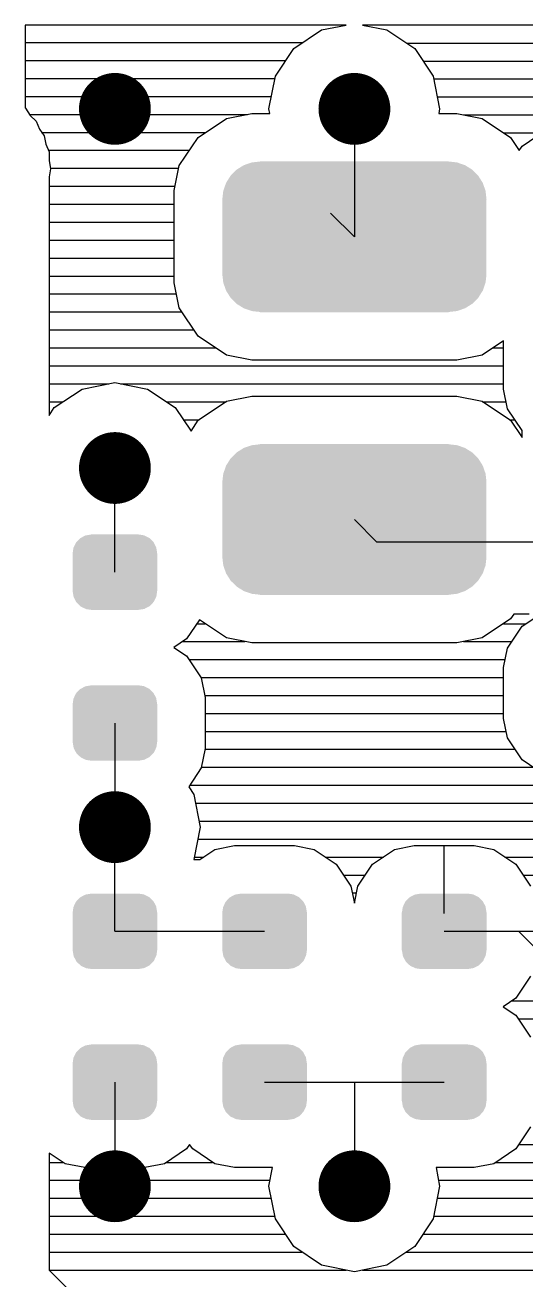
# Model space of a CAD drawing. Extents: x 295 to 953, y 10 to 290.
# Drawn here: x 551.81 to 563.5, y 160.13 to 189.42 of the extents above; entities that cross this region are included whole.
import ezdxf

# ---------------------------------------------------------------- set-up
doc = ezdxf.new("R2010")
doc.units = 0
doc.header["$LTSCALE"] = 5
doc.header["$MEASUREMENT"] = 0
doc.layers.get('0').update_dxf_attribs({"linetype": 'CONTINUOUS', "lineweight": 25})

msp = doc.modelspace()

# ---------------------------------------------------------------- linework, layer by layer
for p, q in [((559.302, 189.421), (551.815, 189.421)), ((551.815, 189.421), (551.815, 187.488)), ((558.084, 188.879), (558.732, 189.31)), ((558.732, 189.31), (559.302, 189.421)), ((582.61, 189.421), (559.688, 189.421)), ((559.688, 189.421), (560.258, 189.31)), ((560.258, 189.31), (560.906, 188.879)), ((551.815, 189.013), (558.291, 189.013)), ((560.716, 189.002), (583.029, 189.002)), ((557.654, 188.231), (558.084, 188.879)), ((560.906, 188.879), (561.337, 188.231)), ((551.815, 188.594), (557.9, 188.594)), ((561.102, 188.583), (583.448, 188.583)), ((551.815, 188.175), (557.643, 188.175)), ((557.503, 187.466), (557.654, 188.231)), ((561.337, 188.231), (561.487, 187.466)), ((561.348, 188.164), (583.806, 188.164)), ((551.815, 187.756), (557.559, 187.756)), ((561.432, 187.745), (583.638, 187.745)), ((551.815, 187.488), (551.826, 187.482)), ((551.826, 187.482), (551.932, 187.315)), ((557.525, 187.359), (557.503, 187.466)), ((559.498, 187.466), (559.498, 184.482)), ((561.487, 187.466), (561.465, 187.359)), ((551.921, 187.337), (557, 187.337)), ((551.932, 187.315), (552.072, 187.181)), ((552.072, 187.181), (552.15, 186.996)), ((555.855, 186.801), (556.514, 187.242)), ((556.514, 187.242), (557.101, 187.359)), ((557.101, 187.359), (557.525, 187.359)), ((561.465, 187.359), (561.89, 187.359)), ((561.89, 187.359), (562.476, 187.242)), ((562.046, 187.326), (583.459, 187.326)), ((562.476, 187.242), (563.136, 186.801)), ((552.15, 186.996), (552.256, 186.834)), ((552.2, 186.918), (556.033, 186.918)), ((562.974, 186.907), (563.873, 186.907)), ((563.41, 186.599), (563.924, 186.946)), ((552.256, 186.834), (552.295, 186.639)), ((552.295, 186.639), (552.373, 186.46)), ((555.413, 186.141), (555.855, 186.801)), ((563.136, 186.801), (563.343, 186.493)), ((563.343, 186.493), (563.41, 186.599)), ((552.351, 186.499), (555.654, 186.499)), ((552.373, 186.46), (552.373, 186.264)), ((552.373, 186.264), (552.407, 186.069)), ((552.407, 186.069), (552.373, 185.879)), ((552.407, 186.08), (555.402, 186.08)), ((555.296, 185.56), (555.413, 186.141)), ((552.373, 185.879), (552.373, 180.307)), ((552.373, 185.661), (555.318, 185.661)), ((555.296, 183.403), (555.296, 185.56)), ((552.373, 185.242), (555.296, 185.242)), ((552.373, 184.822), (555.296, 184.822)), ((558.939, 185.035), (559.498, 184.482)), ((552.373, 184.403), (555.296, 184.403)), ((552.373, 183.984), (555.296, 183.984)), ((552.373, 183.565), (555.296, 183.565)), ((555.413, 182.822), (555.296, 183.403)), ((552.373, 183.146), (555.346, 183.146)), ((555.855, 182.163), (555.413, 182.822)), ((552.373, 182.727), (555.475, 182.727)), ((552.373, 182.308), (555.754, 182.308)), ((552.373, 181.889), (556.257, 181.889)), ((556.514, 181.721), (555.855, 182.163)), ((562.974, 182.056), (562.476, 181.721)), ((562.734, 181.889), (562.974, 181.889)), ((562.974, 180.922), (562.974, 182.056)), ((557.101, 181.604), (556.514, 181.721)), ((561.89, 181.604), (557.101, 181.604)), ((562.476, 181.721), (561.89, 181.604)), ((552.373, 181.47), (562.974, 181.47)), ((552.373, 181.051), (553.77, 181.051)), ((553.144, 180.928), (553.91, 181.079)), ((553.91, 181.079), (554.67, 180.928)), ((554.044, 181.051), (562.974, 181.051)), ((552.496, 180.497), (553.144, 180.928)), ((554.67, 180.928), (555.318, 180.497)), ((556.514, 180.643), (557.101, 180.76)), ((557.101, 180.76), (561.89, 180.76)), ((561.89, 180.76), (562.476, 180.643)), ((563.069, 180.469), (562.974, 180.922)), ((552.373, 180.631), (552.703, 180.631)), ((552.373, 180.307), (552.496, 180.497)), ((555.111, 180.631), (556.503, 180.631)), ((555.318, 180.497), (555.687, 179.944)), ((555.855, 180.201), (556.514, 180.643)), ((562.476, 180.643), (563.136, 180.201)), ((562.488, 180.631), (563.035, 180.631)), ((563.41, 179.961), (563.069, 180.469)), ((555.503, 180.212), (555.877, 180.212)), ((555.687, 179.944), (555.855, 180.201)), ((563.113, 180.212), (563.236, 180.212)), ((563.136, 180.201), (563.41, 179.793)), ((563.41, 179.793), (563.41, 179.961)), ((553.91, 176.653), (553.91, 179.084)), ((560.023, 177.351), (559.498, 177.882)), ((565.086, 177.351), (560.023, 177.351)), ((555.883, 175.541), (555.581, 175.094)), ((555.821, 175.451), (556.017, 175.451)), ((556.514, 175.122), (555.883, 175.541)), ((563.136, 175.563), (562.476, 175.122)), ((562.974, 175.451), (563.493, 175.451)), ((563.214, 175.675), (563.136, 175.563)), ((563.577, 175.675), (563.214, 175.675)), ((563.41, 175.396), (563.706, 175.591)), ((563.069, 174.881), (563.41, 175.396)), ((555.581, 175.094), (555.285, 174.893)), ((555.285, 174.893), (555.581, 174.697)), ((555.497, 175.032), (556.944, 175.032)), ((557.101, 175.004), (556.514, 175.122)), ((561.89, 175.004), (557.101, 175.004)), ((562.476, 175.122), (561.89, 175.004)), ((562.046, 175.032), (563.169, 175.032)), ((562.974, 174.429), (563.069, 174.881)), ((555.581, 174.697), (555.922, 174.183)), ((555.637, 174.613), (563.013, 174.613)), ((562.974, 173.239), (562.974, 174.429)), ((555.916, 174.194), (562.974, 174.194)), ((555.922, 174.183), (556.017, 173.73)), ((556.006, 173.775), (562.974, 173.775)), ((556.017, 173.73), (556.017, 172.54)), ((553.91, 173.132), (553.91, 170.702)), ((556.017, 173.356), (562.974, 173.356)), ((563.069, 172.786), (562.974, 173.239)), ((556.017, 172.937), (563.035, 172.937)), ((556.017, 172.54), (555.922, 172.087)), ((556.011, 172.518), (563.242, 172.518)), ((563.41, 172.272), (563.069, 172.786)), ((563.924, 171.925), (563.41, 172.272)), ((555.922, 172.087), (555.631, 171.646)), ((555.927, 172.099), (563.667, 172.099)), ((555.631, 171.646), (555.749, 171.467)), ((555.654, 171.68), (568.037, 171.68)), ((555.749, 171.467), (555.899, 170.702)), ((555.788, 171.26), (568.506, 171.26)), ((555.871, 170.841), (577.748, 170.841)), ((553.91, 168.271), (553.91, 170.702)), ((555.899, 170.702), (555.749, 169.947)), ((555.844, 170.422), (577.748, 170.422)), ((555.894, 169.947), (556.24, 170.182)), ((556.24, 170.182), (556.698, 170.271)), ((556.698, 170.271), (558.101, 170.271)), ((558.101, 170.271), (558.559, 170.182)), ((558.559, 170.182), (559.073, 169.835)), ((559.917, 169.835), (560.431, 170.182)), ((560.431, 170.182), (560.889, 170.271)), ((560.889, 170.271), (562.292, 170.271)), ((561.594, 168.69), (561.594, 170.271)), ((562.292, 170.271), (562.75, 170.182)), ((562.75, 170.182), (563.264, 169.835)), ((555.749, 169.947), (555.894, 169.947)), ((555.76, 170.003), (555.983, 170.003)), ((558.816, 170.003), (560.174, 170.003)), ((563.007, 170.003), (577.793, 170.003)), ((559.073, 169.835), (559.414, 169.321)), ((559.241, 169.584), (559.75, 169.584)), ((559.576, 169.321), (559.917, 169.835)), ((563.264, 169.835), (563.605, 169.321)), ((563.432, 169.584), (575.944, 169.584)), ((559.414, 169.321), (559.498, 168.925)), ((559.498, 168.925), (559.576, 169.321)), ((559.448, 169.165), (559.543, 169.165)), ((553.91, 168.271), (557.403, 168.271)), ((561.594, 168.271), (563.326, 168.271)), ((562.013, 168.271), (563.7, 168.271)), ((563.326, 168.271), (565.086, 166.511)), ((563.605, 167.226), (563.264, 166.712)), ((563.264, 166.712), (562.968, 166.511)), ((563.181, 166.65), (575.446, 166.65)), ((562.968, 166.511), (563.264, 166.315)), ((563.264, 166.315), (563.605, 165.801)), ((563.32, 166.231), (575.949, 166.231)), ((553.91, 164.75), (553.91, 162.32)), ((557.403, 164.75), (559.498, 164.75)), ((559.498, 164.75), (561.594, 164.75)), ((559.498, 164.75), (559.498, 162.32)), ((553.91, 164.331), (553.91, 162.755)), ((563.605, 163.705), (563.264, 163.191)), ((555.581, 163.191), (555.067, 162.845)), ((555.654, 163.298), (555.581, 163.191)), ((555.726, 163.191), (555.654, 163.298)), ((556.24, 162.845), (555.726, 163.191)), ((563.264, 163.191), (562.75, 162.845)), ((563.337, 163.298), (587.891, 163.298)), ((552.748, 162.845), (552.373, 163.096)), ((552.373, 163.096), (552.373, 160.364)), ((552.373, 162.878), (552.697, 162.878)), ((553.206, 162.755), (552.748, 162.845)), ((555.067, 162.845), (554.609, 162.755)), ((555.117, 162.878), (556.19, 162.878)), ((556.698, 162.755), (556.24, 162.845)), ((562.75, 162.845), (562.292, 162.755)), ((562.801, 162.878), (588.064, 162.878)), ((554.609, 162.755), (553.206, 162.755)), ((557.587, 162.755), (556.698, 162.755)), ((557.503, 162.32), (557.587, 162.755)), ((562.292, 162.755), (561.404, 162.755)), ((561.404, 162.755), (561.487, 162.32)), ((552.373, 162.459), (557.531, 162.459)), ((557.654, 161.56), (557.503, 162.32)), ((561.487, 162.32), (561.337, 161.56)), ((561.459, 162.459), (588.416, 162.459)), ((552.373, 162.04), (557.559, 162.04)), ((561.432, 162.04), (588.835, 162.04)), ((552.373, 161.621), (557.643, 161.621)), ((558.084, 160.911), (557.654, 161.56)), ((561.337, 161.56), (560.906, 160.911)), ((561.348, 161.621), (589.254, 161.621)), ((552.373, 161.202), (557.889, 161.202)), ((561.102, 161.202), (589.673, 161.202)), ((558.732, 160.481), (558.084, 160.911)), ((560.906, 160.911), (560.258, 160.481)), ((552.373, 160.783), (558.274, 160.783)), ((560.716, 160.783), (590.254, 160.783)), ((552.373, 160.364), (559.302, 160.364)), ((552.373, 160.364), (554.195, 158.542)), ((559.498, 160.325), (558.732, 160.481)), ((560.258, 160.481), (559.498, 160.325)), ((559.688, 160.364), (591.333, 160.364))]:
    msp.add_line(p, q)
at = {"const_width": 0.838}
for points in [[(553.491, 187.466, 1), (554.329, 187.466, 1)], [(559.079, 187.466, 1), (559.917, 187.466, 1)], [(553.491, 179.084, 1), (554.329, 179.084, 1)], [(553.491, 170.702, 1), (554.329, 170.702, 1)], [(553.491, 162.32, 1), (554.329, 162.32, 1)], [(559.079, 162.32, 1), (559.917, 162.32, 1)]]:
    msp.add_lwpolyline(points, format="xyb", close=True, dxfattribs=at)
for points in [[(556.612, 185.91), (556.748, 186.045), (562.385, 185.91), (562.248, 186.045)], [(556.748, 186.045), (556.753, 186.049), (562.248, 186.045), (562.244, 186.049)], [(556.753, 186.049), (556.915, 186.151), (562.244, 186.049), (562.08, 186.151)], [(556.915, 186.151), (556.922, 186.153), (562.08, 186.151), (562.076, 186.153)], [(556.922, 186.153), (557.102, 186.216), (562.076, 186.153), (561.892, 186.216)], [(557.102, 186.216), (557.114, 186.217), (561.892, 186.216), (561.888, 186.217)], [(557.114, 186.217), (557.299, 186.237), (561.888, 186.217), (561.697, 186.237)], [(557.299, 186.237), (557.299, 186.242), (561.697, 186.237), (561.697, 186.242)], [(556.44, 185.556), (556.503, 185.737), (562.557, 185.556), (562.493, 185.737)], [(556.503, 185.737), (556.506, 185.742), (562.493, 185.737), (562.491, 185.742)], [(556.506, 185.742), (556.608, 185.905), (562.491, 185.742), (562.388, 185.905)], [(556.608, 185.905), (556.612, 185.91), (562.388, 185.905), (562.385, 185.91)], [(556.416, 185.359), (556.438, 185.55), (562.58, 185.359), (562.558, 185.55)], [(556.438, 185.55), (556.44, 185.556), (562.558, 185.55), (562.557, 185.556)], [(556.419, 185.289), (556.416, 185.359), (562.577, 185.289), (562.58, 185.359)], [(556.419, 183.674), (556.419, 185.289), (562.577, 183.674), (562.577, 185.289)], [(556.416, 183.604), (556.419, 183.674), (562.58, 183.604), (562.577, 183.674)], [(556.438, 183.413), (556.416, 183.604), (562.558, 183.413), (562.58, 183.604)], [(556.439, 183.408), (556.438, 183.413), (562.557, 183.408), (562.558, 183.413)], [(556.503, 183.226), (556.439, 183.408), (562.494, 183.226), (562.557, 183.408)], [(556.505, 183.221), (556.503, 183.226), (562.49, 183.221), (562.494, 183.226)], [(556.608, 183.058), (556.505, 183.221), (562.388, 183.058), (562.49, 183.221)], [(556.611, 183.054), (556.608, 183.058), (562.384, 183.054), (562.388, 183.058)], [(556.748, 182.918), (556.611, 183.054), (562.249, 182.918), (562.384, 183.054)], [(556.752, 182.914), (556.748, 182.918), (562.243, 182.914), (562.249, 182.918)], [(556.916, 182.813), (556.752, 182.914), (562.081, 182.813), (562.243, 182.914)], [(556.92, 182.81), (556.916, 182.813), (562.074, 182.81), (562.081, 182.813)], [(557.104, 182.748), (556.92, 182.81), (561.894, 182.748), (562.074, 182.81)], [(557.108, 182.746), (557.104, 182.748), (561.883, 182.746), (561.894, 182.748)], [(557.299, 182.726), (557.108, 182.746), (561.697, 182.726), (561.883, 182.746)], [(557.299, 182.721), (557.299, 182.726), (561.697, 182.721), (561.697, 182.726)], [(556.753, 179.449), (556.915, 179.551), (562.244, 179.449), (562.08, 179.551)], [(556.915, 179.551), (556.922, 179.554), (562.08, 179.551), (562.076, 179.554)], [(556.922, 179.554), (557.102, 179.616), (562.076, 179.554), (561.892, 179.616)], [(557.102, 179.616), (557.114, 179.617), (561.892, 179.616), (561.888, 179.617)], [(557.114, 179.617), (557.299, 179.638), (561.888, 179.617), (561.697, 179.638)], [(557.299, 179.638), (557.299, 179.642), (561.697, 179.638), (561.697, 179.642)], [(556.506, 179.143), (556.608, 179.306), (562.491, 179.143), (562.388, 179.306)], [(556.608, 179.306), (556.612, 179.31), (562.388, 179.306), (562.385, 179.31)], [(556.612, 179.31), (556.748, 179.446), (562.385, 179.31), (562.248, 179.446)], [(556.748, 179.446), (556.753, 179.449), (562.248, 179.446), (562.244, 179.449)], [(556.416, 178.759), (556.438, 178.951), (562.58, 178.759), (562.558, 178.951)], [(556.438, 178.951), (556.44, 178.956), (562.558, 178.951), (562.557, 178.956)], [(556.44, 178.956), (556.503, 179.138), (562.557, 178.956), (562.493, 179.138)], [(556.503, 179.138), (556.506, 179.143), (562.493, 179.138), (562.491, 179.143)], [(556.419, 178.689), (556.416, 178.759), (562.577, 178.689), (562.58, 178.759)], [(556.419, 177.075), (556.419, 178.689), (562.577, 177.075), (562.577, 178.689)], [(553.115, 177.453), (553.222, 177.51), (554.71, 177.453), (554.593, 177.51)], [(553.222, 177.51), (553.249, 177.514), (554.593, 177.51), (554.584, 177.514)], [(553.249, 177.514), (553.36, 177.533), (554.584, 177.514), (554.46, 177.533)], [(552.924, 177.094), (552.942, 177.218), (554.896, 177.094), (554.876, 177.218)], [(552.942, 177.218), (552.948, 177.232), (554.876, 177.218), (554.874, 177.232)], [(552.948, 177.232), (553.002, 177.344), (554.874, 177.232), (554.816, 177.344)], [(553.002, 177.344), (553.013, 177.356), (554.816, 177.344), (554.81, 177.356)], [(553.013, 177.356), (553.099, 177.445), (554.81, 177.356), (554.719, 177.445)], [(553.099, 177.445), (553.115, 177.453), (554.719, 177.445), (554.71, 177.453)], [(552.921, 176.211), (552.921, 177.094), (554.899, 176.211), (554.899, 177.094)], [(556.416, 177.005), (556.419, 177.075), (562.58, 177.005), (562.577, 177.075)], [(556.438, 176.814), (556.416, 177.005), (562.558, 176.814), (562.58, 177.005)], [(556.439, 176.808), (556.438, 176.814), (562.557, 176.808), (562.558, 176.814)], [(556.503, 176.627), (556.439, 176.808), (562.494, 176.627), (562.557, 176.808)], [(556.505, 176.621), (556.503, 176.627), (562.49, 176.621), (562.494, 176.627)], [(556.608, 176.459), (556.505, 176.621), (562.388, 176.459), (562.49, 176.621)], [(556.611, 176.454), (556.608, 176.459), (562.384, 176.454), (562.388, 176.459)], [(556.748, 176.319), (556.611, 176.454), (562.249, 176.319), (562.384, 176.454)], [(556.752, 176.315), (556.748, 176.319), (562.243, 176.315), (562.249, 176.319)], [(556.916, 176.213), (556.752, 176.315), (562.081, 176.213), (562.243, 176.315)], [(552.944, 176.088), (552.924, 176.211), (554.878, 176.088), (554.896, 176.211)], [(552.946, 176.074), (552.944, 176.088), (554.872, 176.074), (554.878, 176.088)], [(553.004, 175.962), (552.946, 176.074), (554.818, 175.962), (554.872, 176.074)], [(556.92, 176.211), (556.916, 176.213), (562.074, 176.211), (562.081, 176.213)], [(557.104, 176.148), (556.92, 176.211), (561.894, 176.148), (562.074, 176.211)], [(557.108, 176.147), (557.104, 176.148), (561.883, 176.147), (561.894, 176.148)], [(557.299, 176.126), (557.108, 176.147), (561.697, 176.126), (561.883, 176.147)], [(557.299, 176.122), (557.299, 176.126), (561.697, 176.122), (561.697, 176.126)], [(553.01, 175.95), (553.004, 175.962), (554.807, 175.95), (554.818, 175.962)], [(553.102, 175.861), (553.01, 175.95), (554.722, 175.861), (554.807, 175.95)], [(553.11, 175.852), (553.102, 175.861), (554.705, 175.852), (554.722, 175.861)], [(553.227, 175.796), (553.11, 175.852), (554.598, 175.796), (554.705, 175.852)], [(553.236, 175.791), (553.227, 175.796), (554.572, 175.791), (554.598, 175.796)], [(553.36, 175.773), (553.236, 175.791), (554.46, 175.773), (554.572, 175.791)], [(553.115, 173.933), (553.222, 173.989), (554.71, 173.933), (554.593, 173.989)], [(553.222, 173.989), (553.249, 173.994), (554.593, 173.989), (554.584, 173.994)], [(553.249, 173.994), (553.36, 174.012), (554.584, 173.994), (554.46, 174.012)], [(552.924, 173.574), (552.942, 173.698), (554.896, 173.574), (554.876, 173.698)], [(552.942, 173.698), (552.948, 173.712), (554.876, 173.698), (554.874, 173.712)], [(552.948, 173.712), (553.002, 173.824), (554.874, 173.712), (554.816, 173.824)], [(553.002, 173.824), (553.013, 173.836), (554.816, 173.824), (554.81, 173.836)], [(553.013, 173.836), (553.099, 173.924), (554.81, 173.836), (554.719, 173.924)], [(553.099, 173.924), (553.115, 173.933), (554.719, 173.924), (554.71, 173.933)], [(552.921, 172.691), (552.921, 173.574), (554.899, 172.691), (554.899, 173.574)], [(552.944, 172.567), (552.924, 172.691), (554.878, 172.567), (554.896, 172.691)], [(552.946, 172.553), (552.944, 172.567), (554.872, 172.553), (554.878, 172.567)], [(553.004, 172.441), (552.946, 172.553), (554.818, 172.441), (554.872, 172.553)], [(553.01, 172.429), (553.004, 172.441), (554.807, 172.429), (554.818, 172.441)], [(553.102, 172.341), (553.01, 172.429), (554.722, 172.341), (554.807, 172.429)], [(553.11, 172.332), (553.102, 172.341), (554.705, 172.332), (554.722, 172.341)], [(553.227, 172.275), (553.11, 172.332), (554.598, 172.275), (554.705, 172.332)], [(553.236, 172.271), (553.227, 172.275), (554.572, 172.271), (554.598, 172.275)], [(553.36, 172.252), (553.236, 172.271), (554.46, 172.252), (554.572, 172.271)], [(553.013, 168.974), (553.099, 169.063), (554.81, 168.974), (554.719, 169.063)], [(553.099, 169.063), (553.115, 169.071), (554.719, 169.063), (554.71, 169.071)], [(553.115, 169.071), (553.222, 169.128), (554.71, 169.071), (554.593, 169.128)], [(553.222, 169.128), (553.249, 169.132), (554.593, 169.128), (554.584, 169.132)], [(553.249, 169.132), (553.36, 169.151), (554.584, 169.132), (554.46, 169.151)], [(556.506, 168.974), (556.591, 169.063), (558.302, 168.974), (558.211, 169.063)], [(556.591, 169.063), (556.607, 169.071), (558.211, 169.063), (558.202, 169.071)], [(556.607, 169.071), (556.714, 169.128), (558.202, 169.071), (558.086, 169.128)], [(556.714, 169.128), (556.741, 169.132), (558.086, 169.128), (558.077, 169.132)], [(556.741, 169.132), (556.852, 169.151), (558.077, 169.132), (557.953, 169.151)], [(560.697, 168.974), (560.782, 169.063), (562.493, 168.974), (562.402, 169.063)], [(560.782, 169.063), (560.798, 169.071), (562.402, 169.063), (562.393, 169.071)], [(560.798, 169.071), (560.905, 169.128), (562.393, 169.071), (562.277, 169.128)], [(560.905, 169.128), (560.932, 169.132), (562.277, 169.128), (562.268, 169.132)], [(560.932, 169.132), (561.043, 169.151), (562.268, 169.132), (562.144, 169.151)], [(552.921, 167.829), (552.921, 168.712), (554.899, 167.829), (554.899, 168.712)], [(552.924, 168.712), (552.942, 168.836), (554.896, 168.712), (554.876, 168.836)], [(552.942, 168.836), (552.948, 168.85), (554.876, 168.836), (554.874, 168.85)], [(552.948, 168.85), (553.002, 168.962), (554.874, 168.85), (554.816, 168.962)], [(553.002, 168.962), (553.013, 168.974), (554.816, 168.962), (554.81, 168.974)], [(556.413, 167.829), (556.413, 168.712), (558.392, 167.829), (558.392, 168.712)], [(556.416, 168.712), (556.434, 168.836), (558.389, 168.712), (558.369, 168.836)], [(556.434, 168.836), (556.441, 168.85), (558.369, 168.836), (558.367, 168.85)], [(556.441, 168.85), (556.494, 168.962), (558.367, 168.85), (558.308, 168.962)], [(556.494, 168.962), (556.506, 168.974), (558.308, 168.962), (558.302, 168.974)], [(560.604, 167.829), (560.604, 168.712), (562.583, 167.829), (562.583, 168.712)], [(560.607, 168.712), (560.625, 168.836), (562.58, 168.712), (562.56, 168.836)], [(560.625, 168.836), (560.632, 168.85), (562.56, 168.836), (562.558, 168.85)], [(560.632, 168.85), (560.685, 168.962), (562.558, 168.85), (562.499, 168.962)], [(560.685, 168.962), (560.697, 168.974), (562.499, 168.962), (562.493, 168.974)], [(552.944, 167.706), (552.924, 167.829), (554.878, 167.706), (554.896, 167.829)], [(556.436, 167.706), (556.416, 167.829), (558.371, 167.706), (558.389, 167.829)], [(560.627, 167.706), (560.607, 167.829), (562.562, 167.706), (562.58, 167.829)], [(552.946, 167.692), (552.944, 167.706), (554.872, 167.692), (554.878, 167.706)], [(553.004, 167.58), (552.946, 167.692), (554.818, 167.58), (554.872, 167.692)], [(553.01, 167.568), (553.004, 167.58), (554.807, 167.568), (554.818, 167.58)], [(553.102, 167.479), (553.01, 167.568), (554.722, 167.479), (554.807, 167.568)], [(556.438, 167.692), (556.436, 167.706), (558.364, 167.692), (558.371, 167.706)], [(556.497, 167.58), (556.438, 167.692), (558.311, 167.58), (558.364, 167.692)], [(556.503, 167.568), (556.497, 167.58), (558.299, 167.568), (558.311, 167.58)], [(556.594, 167.479), (556.503, 167.568), (558.214, 167.479), (558.299, 167.568)], [(560.629, 167.692), (560.627, 167.706), (562.555, 167.692), (562.562, 167.706)], [(560.688, 167.58), (560.629, 167.692), (562.502, 167.58), (562.555, 167.692)], [(560.694, 167.568), (560.688, 167.58), (562.49, 167.568), (562.502, 167.58)], [(560.785, 167.479), (560.694, 167.568), (562.405, 167.479), (562.49, 167.568)], [(553.11, 167.47), (553.102, 167.479), (554.705, 167.47), (554.722, 167.479)], [(553.227, 167.414), (553.11, 167.47), (554.598, 167.414), (554.705, 167.47)], [(553.236, 167.409), (553.227, 167.414), (554.572, 167.409), (554.598, 167.414)], [(553.36, 167.391), (553.236, 167.409), (554.46, 167.391), (554.572, 167.409)], [(556.603, 167.47), (556.594, 167.479), (558.198, 167.47), (558.214, 167.479)], [(556.719, 167.414), (556.603, 167.47), (558.091, 167.414), (558.198, 167.47)], [(556.728, 167.409), (556.719, 167.414), (558.064, 167.409), (558.091, 167.414)], [(556.852, 167.391), (556.728, 167.409), (557.953, 167.391), (558.064, 167.409)], [(560.794, 167.47), (560.785, 167.479), (562.389, 167.47), (562.405, 167.479)], [(560.91, 167.414), (560.794, 167.47), (562.282, 167.414), (562.389, 167.47)], [(560.919, 167.409), (560.91, 167.414), (562.255, 167.409), (562.282, 167.414)], [(561.043, 167.391), (560.919, 167.409), (562.144, 167.391), (562.255, 167.409)], [(553.013, 165.454), (553.099, 165.542), (554.81, 165.454), (554.719, 165.542)], [(553.099, 165.542), (553.115, 165.551), (554.719, 165.542), (554.71, 165.551)], [(553.115, 165.551), (553.222, 165.607), (554.71, 165.551), (554.593, 165.607)], [(553.222, 165.607), (553.249, 165.612), (554.593, 165.607), (554.584, 165.612)], [(553.249, 165.612), (553.36, 165.63), (554.584, 165.612), (554.46, 165.63)], [(556.506, 165.454), (556.591, 165.542), (558.302, 165.454), (558.211, 165.542)], [(556.591, 165.542), (556.607, 165.551), (558.211, 165.542), (558.202, 165.551)], [(556.607, 165.551), (556.714, 165.607), (558.202, 165.551), (558.086, 165.607)], [(556.714, 165.607), (556.741, 165.612), (558.086, 165.607), (558.077, 165.612)], [(556.741, 165.612), (556.852, 165.63), (558.077, 165.612), (557.953, 165.63)], [(560.697, 165.454), (560.782, 165.542), (562.493, 165.454), (562.402, 165.542)], [(560.782, 165.542), (560.798, 165.551), (562.402, 165.542), (562.393, 165.551)], [(560.798, 165.551), (560.905, 165.607), (562.393, 165.551), (562.277, 165.607)], [(560.905, 165.607), (560.932, 165.612), (562.277, 165.607), (562.268, 165.612)], [(560.932, 165.612), (561.043, 165.63), (562.268, 165.612), (562.144, 165.63)], [(552.921, 164.309), (552.921, 165.192), (554.899, 164.309), (554.899, 165.192)], [(552.924, 165.192), (552.942, 165.316), (554.896, 165.192), (554.876, 165.316)], [(552.942, 165.316), (552.948, 165.33), (554.876, 165.316), (554.874, 165.33)], [(552.948, 165.33), (553.002, 165.442), (554.874, 165.33), (554.816, 165.442)], [(553.002, 165.442), (553.013, 165.454), (554.816, 165.442), (554.81, 165.454)], [(556.413, 164.309), (556.413, 165.192), (558.392, 164.309), (558.392, 165.192)], [(556.416, 165.192), (556.434, 165.316), (558.389, 165.192), (558.369, 165.316)], [(556.434, 165.316), (556.441, 165.33), (558.369, 165.316), (558.367, 165.33)], [(556.441, 165.33), (556.494, 165.442), (558.367, 165.33), (558.308, 165.442)], [(556.494, 165.442), (556.506, 165.454), (558.308, 165.442), (558.302, 165.454)], [(560.604, 164.309), (560.604, 165.192), (562.583, 164.309), (562.583, 165.192)], [(560.607, 165.192), (560.625, 165.316), (562.58, 165.192), (562.56, 165.316)], [(560.625, 165.316), (560.632, 165.33), (562.56, 165.316), (562.558, 165.33)], [(560.632, 165.33), (560.685, 165.442), (562.558, 165.33), (562.499, 165.442)], [(560.685, 165.442), (560.697, 165.454), (562.499, 165.442), (562.493, 165.454)], [(552.944, 164.185), (552.924, 164.309), (554.878, 164.185), (554.896, 164.309)], [(556.436, 164.185), (556.416, 164.309), (558.371, 164.185), (558.389, 164.309)], [(560.627, 164.185), (560.607, 164.309), (562.562, 164.185), (562.58, 164.309)], [(552.946, 164.171), (552.944, 164.185), (554.872, 164.171), (554.878, 164.185)], [(553.004, 164.059), (552.946, 164.171), (554.818, 164.059), (554.872, 164.171)], [(553.01, 164.047), (553.004, 164.059), (554.807, 164.047), (554.818, 164.059)], [(553.102, 163.959), (553.01, 164.047), (554.722, 163.959), (554.807, 164.047)], [(556.438, 164.171), (556.436, 164.185), (558.364, 164.171), (558.371, 164.185)], [(556.497, 164.059), (556.438, 164.171), (558.311, 164.059), (558.364, 164.171)], [(556.503, 164.047), (556.497, 164.059), (558.299, 164.047), (558.311, 164.059)], [(556.594, 163.959), (556.503, 164.047), (558.214, 163.959), (558.299, 164.047)], [(560.629, 164.171), (560.627, 164.185), (562.555, 164.171), (562.562, 164.185)], [(560.688, 164.059), (560.629, 164.171), (562.502, 164.059), (562.555, 164.171)], [(560.694, 164.047), (560.688, 164.059), (562.49, 164.047), (562.502, 164.059)], [(560.785, 163.959), (560.694, 164.047), (562.405, 163.959), (562.49, 164.047)], [(553.11, 163.95), (553.102, 163.959), (554.705, 163.95), (554.722, 163.959)], [(553.227, 163.893), (553.11, 163.95), (554.598, 163.893), (554.705, 163.95)], [(553.236, 163.889), (553.227, 163.893), (554.572, 163.889), (554.598, 163.893)], [(553.36, 163.87), (553.236, 163.889), (554.46, 163.87), (554.572, 163.889)], [(556.603, 163.95), (556.594, 163.959), (558.198, 163.95), (558.214, 163.959)], [(556.719, 163.893), (556.603, 163.95), (558.091, 163.893), (558.198, 163.95)], [(556.728, 163.889), (556.719, 163.893), (558.064, 163.889), (558.091, 163.893)], [(556.852, 163.87), (556.728, 163.889), (557.953, 163.87), (558.064, 163.889)], [(560.794, 163.95), (560.785, 163.959), (562.389, 163.95), (562.405, 163.959)], [(560.91, 163.893), (560.794, 163.95), (562.282, 163.893), (562.389, 163.95)], [(560.919, 163.889), (560.91, 163.893), (562.255, 163.889), (562.282, 163.893)], [(561.043, 163.87), (560.919, 163.889), (562.144, 163.87), (562.255, 163.889)]]:
    msp.add_solid(points)

doc.saveas('drawing.dxf')
